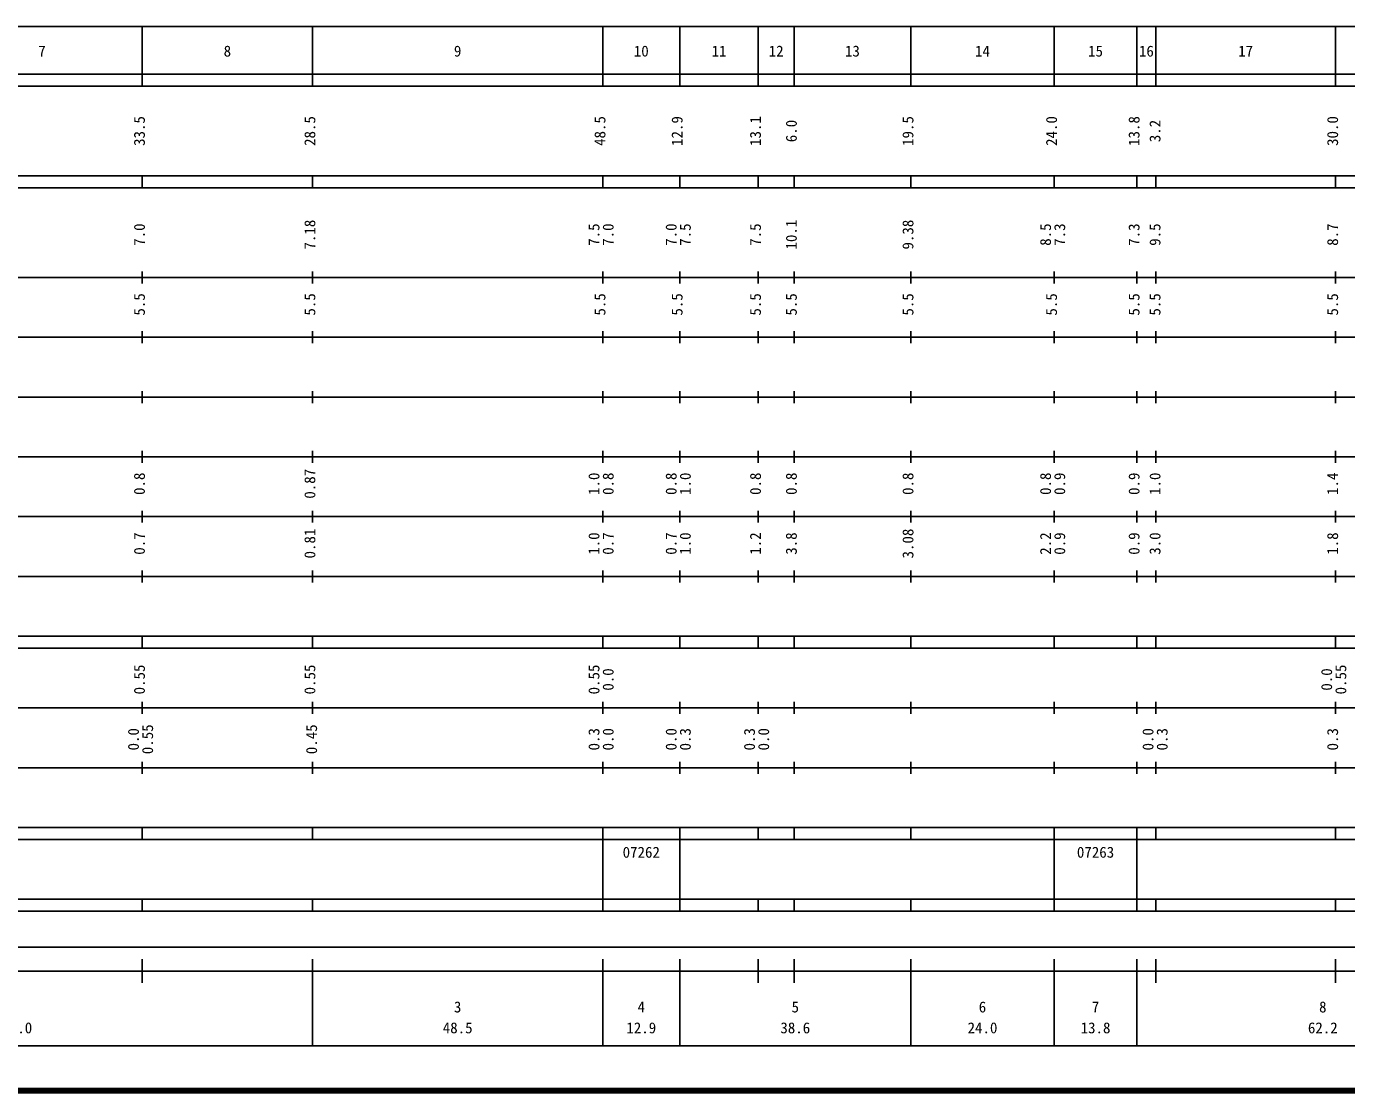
# Model space of a CAD drawing. Units: millimetres on the paper, enlarged 1000 times. Extents: x 40000 to 680000, y 20000 to 380000.
# Drawn here: x 220146 to 440877, y 20000 to 198000 of the extents above; entities that cross this region are included whole.
import ezdxf
from ezdxf.enums import TextEntityAlignment as Align

# ---------------------------------------------------------------- set-up
doc = ezdxf.new("R2010")
doc.units = ezdxf.units.MM
doc.header["$LTSCALE"] = 1000
doc.layers.add('M-TTL', color=2, linetype='Continuous', lineweight=140)
doc.layers.add('M-TTL-BAND', color=7, linetype='Continuous', lineweight=25)
doc.styles.add('ＭＳ ゴシック', font='')
doc.styles.get('ＭＳ ゴシック').set_extended_font_data('MS Gothic')

msp = doc.modelspace()

# ---------------------------------------------------------------- linework, layer by layer
at = {"layer": 'M-TTL'}
msp.add_line((40000, 20000), (680000, 20000), dxfattribs=at)
at = {"layer": 'M-TTL-BAND'}
for p, q in [((68000, 198000), (579000, 198000)), ((239500, 188000), (239500, 198000)), ((268000, 188000), (268000, 198000)), ((316500, 188000), (316500, 198000)), ((329400, 188000), (329400, 198000)), ((342500, 188000), (342500, 198000)), ((348500, 188000), (348500, 198000)), ((368000, 188000), (368000, 198000)), ((392000, 188000), (392000, 198000)), ((405800, 188000), (405800, 198000)), ((409000, 188000), (409000, 198000)), ((439000, 188000), (439000, 198000)), ((40000, 190000), (579000, 190000)), ((40000, 188000), (579000, 188000)), ((40000, 173000), (579000, 173000)), ((239500, 171000), (239500, 173000)), ((268000, 171000), (268000, 173000)), ((316500, 171000), (316500, 173000)), ((329400, 171000), (329400, 173000)), ((342500, 171000), (342500, 173000)), ((348500, 171000), (348500, 173000)), ((368000, 171000), (368000, 173000)), ((392000, 171000), (392000, 173000)), ((405800, 171000), (405800, 173000)), ((409000, 171000), (409000, 173000)), ((439000, 171000), (439000, 173000)), ((40000, 171000), (579000, 171000)), ((239500, 155000), (239500, 157000)), ((268000, 155000), (268000, 157000)), ((316500, 155000), (316500, 157000)), ((329400, 155000), (329400, 157000)), ((342500, 155000), (342500, 157000)), ((348500, 155000), (348500, 157000)), ((368000, 155000), (368000, 157000)), ((392000, 155000), (392000, 157000)), ((405800, 155000), (405800, 157000)), ((409000, 155000), (409000, 157000)), ((439000, 155000), (439000, 157000)), ((40000, 156000), (579000, 156000)), ((46000, 146000), (579000, 146000)), ((239500, 145000), (239500, 147000)), ((268000, 145000), (268000, 147000)), ((316500, 145000), (316500, 147000)), ((329400, 145000), (329400, 147000)), ((342500, 145000), (342500, 147000)), ((348500, 145000), (348500, 147000)), ((368000, 145000), (368000, 147000)), ((392000, 145000), (392000, 147000)), ((405800, 145000), (405800, 147000)), ((409000, 145000), (409000, 147000)), ((439000, 145000), (439000, 147000)), ((239500, 135000), (239500, 137000)), ((268000, 135000), (268000, 137000)), ((316500, 135000), (316500, 137000)), ((329400, 135000), (329400, 137000)), ((342500, 135000), (342500, 137000)), ((348500, 135000), (348500, 137000)), ((368000, 135000), (368000, 137000)), ((392000, 135000), (392000, 137000)), ((405800, 135000), (405800, 137000)), ((409000, 135000), (409000, 137000)), ((439000, 135000), (439000, 137000)), ((52000, 136000), (579000, 136000)), ((46000, 126000), (579000, 126000)), ((239500, 125000), (239500, 127000)), ((268000, 125000), (268000, 127000)), ((316500, 125000), (316500, 127000)), ((329400, 125000), (329400, 127000)), ((342500, 125000), (342500, 127000)), ((348500, 125000), (348500, 127000)), ((368000, 125000), (368000, 127000)), ((392000, 125000), (392000, 127000)), ((405800, 125000), (405800, 127000)), ((409000, 125000), (409000, 127000)), ((439000, 125000), (439000, 127000)), ((239500, 115000), (239500, 117000)), ((268000, 115000), (268000, 117000)), ((316500, 115000), (316500, 117000)), ((329400, 115000), (329400, 117000)), ((342500, 115000), (342500, 117000)), ((348500, 115000), (348500, 117000)), ((368000, 115000), (368000, 117000)), ((392000, 115000), (392000, 117000)), ((405800, 115000), (405800, 117000)), ((409000, 115000), (409000, 117000)), ((439000, 115000), (439000, 117000)), ((52000, 116000), (579000, 116000)), ((46000, 106000), (579000, 106000)), ((239500, 105000), (239500, 107000)), ((268000, 105000), (268000, 107000)), ((316500, 105000), (316500, 107000)), ((329400, 105000), (329400, 107000)), ((342500, 105000), (342500, 107000)), ((348500, 105000), (348500, 107000)), ((368000, 105000), (368000, 107000)), ((392000, 105000), (392000, 107000)), ((405800, 105000), (405800, 107000)), ((409000, 105000), (409000, 107000)), ((439000, 105000), (439000, 107000)), ((40000, 96000), (579000, 96000)), ((239500, 94000), (239500, 96000)), ((268000, 94000), (268000, 96000)), ((316500, 94000), (316500, 96000)), ((329400, 94000), (329400, 96000)), ((342500, 94000), (342500, 96000)), ((348500, 94000), (348500, 96000)), ((368000, 94000), (368000, 96000)), ((392000, 94000), (392000, 96000)), ((405800, 94000), (405800, 96000)), ((409000, 94000), (409000, 96000)), ((439000, 94000), (439000, 96000)), ((40000, 94000), (579000, 94000)), ((49000, 84000), (579000, 84000)), ((239500, 83000), (239500, 85000)), ((268000, 83000), (268000, 85000)), ((316500, 83000), (316500, 85000)), ((329400, 83000), (329400, 85000)), ((342500, 83000), (342500, 85000)), ((348500, 83000), (348500, 85000)), ((368000, 83000), (368000, 85000)), ((392000, 83000), (392000, 85000)), ((405800, 83000), (405800, 85000)), ((409000, 83000), (409000, 85000)), ((439000, 83000), (439000, 85000)), ((40000, 74000), (579000, 74000)), ((239500, 73000), (239500, 75000)), ((268000, 73000), (268000, 75000)), ((316500, 73000), (316500, 75000)), ((329400, 73000), (329400, 75000)), ((342500, 73000), (342500, 75000)), ((348500, 73000), (348500, 75000)), ((368000, 73000), (368000, 75000)), ((392000, 73000), (392000, 75000)), ((405800, 73000), (405800, 75000)), ((409000, 73000), (409000, 75000)), ((439000, 73000), (439000, 75000)), ((40000, 64000), (579000, 64000)), ((40000, 62000), (579000, 62000)), ((239500, 62000), (239500, 64000)), ((268000, 62000), (268000, 64000)), ((316500, 62000), (316500, 64000)), ((316500, 52000), (316500, 62000)), ((329400, 62000), (329400, 64000)), ((329400, 52000), (329400, 62000)), ((342500, 62000), (342500, 64000)), ((348500, 62000), (348500, 64000)), ((368000, 62000), (368000, 64000)), ((392000, 62000), (392000, 64000)), ((392000, 52000), (392000, 62000)), ((405800, 62000), (405800, 64000)), ((405800, 52000), (405800, 62000)), ((409000, 62000), (409000, 64000)), ((439000, 62000), (439000, 64000)), ((40000, 52000), (579000, 52000)), ((239500, 50000), (239500, 52000)), ((268000, 50000), (268000, 52000)), ((316500, 50000), (316500, 52000)), ((329400, 50000), (329400, 52000)), ((342500, 50000), (342500, 52000)), ((348500, 50000), (348500, 52000)), ((368000, 50000), (368000, 52000)), ((392000, 50000), (392000, 52000)), ((405800, 50000), (405800, 52000)), ((409000, 50000), (409000, 52000)), ((439000, 50000), (439000, 52000)), ((40000, 50000), (579000, 50000)), ((71000, 44000), (565000, 44000)), ((239500, 38000), (239500, 42000)), ((268000, 27500), (268000, 42000)), ((316500, 27500), (316500, 42000)), ((329400, 27500), (329400, 42000)), ((342500, 38000), (342500, 42000)), ((348500, 38000), (348500, 42000)), ((368000, 27500), (368000, 42000)), ((392000, 27500), (392000, 42000)), ((405800, 27500), (405800, 42000)), ((409000, 38000), (409000, 42000)), ((439000, 38000), (439000, 42000)), ((40000, 40000), (579000, 40000)), ((68000, 27500), (579000, 27500))]:
    msp.add_line(p, q, dxfattribs=at)

# ---------------------------------------------------------------- texts
at = {"layer": 'M-TTL-BAND', "style": 'ＭＳ ゴシック'}
for s, p in [('7', (222750, 192405)), ('8', (253750, 192405)), ('9', (292250, 192405)), ('10', (322950, 192405)), ('11', (335950, 192405)), ('12', (345500, 192405)), ('13', (358250, 192405)), ('14', (380000, 192405)), ('15', (398900, 192405)), ('16', (407400, 192405)), ('17', (424000, 192405)), ('07262', (322950, 58405)), ('07263', (398900, 58405)), ('3', (292250, 32523)), ('4', (322950, 32523)), ('5', (348700, 32523)), ('6', (380000, 32523)), ('7', (398900, 32523)), ('8', (436900, 32523)), ('100.0', (218000, 29033)), ('48.5', (292250, 29033)), ('12.9', (322950, 29033)), ('38.6', (348700, 29033)), ('24.0', (380000, 29033)), ('13.8', (398900, 29033)), ('62.2', (436900, 29033))]:
    msp.add_text(s, height=1833, dxfattribs=at).set_placement(p, align=Align.BOTTOM_CENTER)
for s, p in [('33.5', (240500, 180500)), ('28.5', (269000, 180500)), ('48.5', (317500, 180500)), ('12.9', (330400, 180500)), ('13.1', (343500, 180500)), ('6.0', (349500, 180500)), ('19.5', (369000, 180500)), ('24.0', (393000, 180500)), ('13.8', (406800, 180500)), ('3.2', (410304, 180500)), ('30.0', (440000, 180500)), ('7.0', (240500, 163174)), ('7.18', (269000, 163174)), ('7.5', (316500, 163174)), ('7.0', (318870, 163174)), ('7.0', (329400, 163174)), ('7.5', (331770, 163174)), ('7.5', (343500, 163174)), ('10.1', (349500, 163174)), ('9.38', (369000, 163174)), ('8.5', (392000, 163174)), ('7.3', (394370, 163174)), ('7.3', (406800, 163174)), ('9.5', (410304, 163174)), ('8.7', (440000, 163174)), ('5.5', (240500, 151500)), ('5.5', (269000, 151500)), ('5.5', (317500, 151500)), ('5.5', (330400, 151500)), ('5.5', (343500, 151500)), ('5.5', (349500, 151500)), ('5.5', (369000, 151500)), ('5.5', (393000, 151500)), ('5.5', (406800, 151500)), ('5.5', (410304, 151500)), ('5.5', (440000, 151500)), ('0.87', (269000, 121500)), ('0.8', (240500, 121500)), ('1.0', (316500, 121500)), ('0.8', (318870, 121500)), ('0.8', (329400, 121500)), ('1.0', (331770, 121500)), ('0.8', (343500, 121500)), ('0.8', (349500, 121500)), ('0.8', (369000, 121500)), ('0.8', (392000, 121500)), ('0.9', (394370, 121500)), ('0.9', (406800, 121500)), ('1.0', (410304, 121500)), ('1.4', (440000, 121500)), ('0.7', (240500, 111500)), ('0.81', (269000, 111500)), ('1.0', (316500, 111500)), ('0.7', (318870, 111500)), ('0.7', (329400, 111500)), ('1.0', (331770, 111500)), ('1.2', (343500, 111500)), ('3.8', (349500, 111500)), ('3.08', (369000, 111500)), ('2.2', (392000, 111500)), ('0.9', (394370, 111500)), ('0.9', (406800, 111500)), ('3.0', (410304, 111500)), ('1.8', (440000, 111500)), ('0.55', (240500, 88764)), ('0.55', (269000, 88764)), ('0.55', (316500, 88764)), ('0.0', (318870, 88764)), ('0.0', (439000, 88764)), ('0.55', (441370, 88764)), ('0.0', (239500, 78764)), ('0.55', (241870, 78764)), ('0.45', (269287, 78764)), ('0.3', (316500, 78764)), ('0.0', (318870, 78764)), ('0.0', (329400, 78764)), ('0.3', (331770, 78764)), ('0.3', (342500, 78764)), ('0.0', (344870, 78764)), ('0.0', (409129, 78764)), ('0.3', (411499, 78764)), ('0.3', (440000, 78764))]:
    msp.add_text(s, height=1833, rotation=90, dxfattribs=at).set_placement(p, align=Align.BOTTOM_CENTER)

doc.saveas('drawing.dxf')
